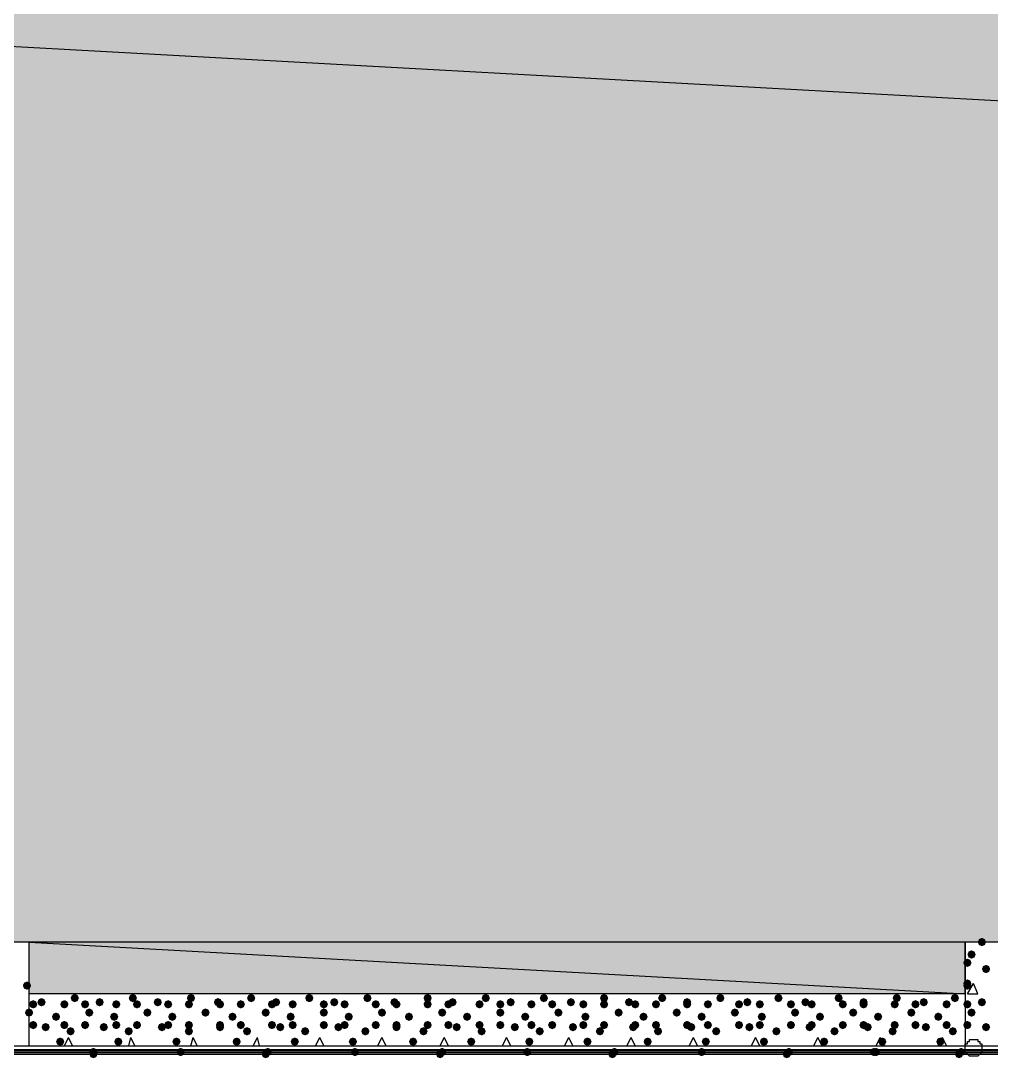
# Model space of a CAD drawing. Header units: millimetres. Extents: x 0 to 420, y 0 to 297.
# Drawn here: x 47.46 to 67.25, y 99.99 to 121.16 of the extents above; entities that cross this region are included whole.
import ezdxf

# ---------------------------------------------------------------- set-up
doc = ezdxf.new("R2010")
doc.units = ezdxf.units.MM
doc.layers.get('0').update_dxf_attribs({"linetype": 'CONTINUOUS'})

msp = doc.modelspace()

# ---------------------------------------------------------------- hatches: boundary and pattern name
at = {"true_color": 0x000008}
h = msp.add_hatch(color=0, dxfattribs=at)
h.paths.add_polyline_path([(378.544667, 121.454333), (32.469667, 121.454333), (378.544667, 102.362)], flags=0)
h.paths.add_polyline_path([(32.469667, 121.454333), (378.544667, 102.362), (32.469667, 102.362)], flags=0)
h = msp.add_hatch(color=0, dxfattribs=at)
h.paths.add_polyline_path([(66.717333, 102.362), (47.625, 102.362), (66.717333, 101.303667)], flags=0)
h.paths.add_polyline_path([(47.625, 102.362), (66.717333, 101.303667), (47.625, 101.303667)], flags=0)
at = {"true_color": 0x000007}
for points in [[(67.140667, 102.362), (67.115796, 102.302204), (67.056, 102.277333), (66.996204, 102.302204), (66.971333, 102.362), (66.996204, 102.421796), (67.056, 102.446667), (67.115796, 102.421796)], [(66.929, 102.108), (66.904129, 102.048204), (66.844333, 102.023333), (66.784538, 102.048204), (66.759667, 102.108), (66.784537, 102.167796), (66.844333, 102.192667), (66.904129, 102.167796)], [(66.844333, 101.938667), (66.819462, 101.878871), (66.759667, 101.854), (66.699871, 101.878871), (66.675, 101.938667), (66.699871, 101.998462), (66.759667, 102.023333), (66.819462, 101.998463)], [(67.225333, 101.811667), (67.200463, 101.751871), (67.140667, 101.727), (67.080871, 101.751871), (67.056, 101.811667), (67.080871, 101.871462), (67.140667, 101.896333), (67.200462, 101.871463)], [(47.667333, 101.473), (47.642463, 101.413204), (47.582667, 101.388333), (47.522871, 101.413204), (47.498, 101.473), (47.522871, 101.532796), (47.582667, 101.557667), (47.642462, 101.532796)], [(66.844333, 101.515333), (66.819462, 101.455537), (66.759667, 101.430667), (66.699871, 101.455537), (66.675, 101.515333), (66.699871, 101.575129), (66.759667, 101.6), (66.819462, 101.575129)], [(66.844333, 101.473), (66.819462, 101.413204), (66.759667, 101.388333), (66.699871, 101.413204), (66.675, 101.473), (66.699871, 101.532796), (66.759667, 101.557667), (66.819462, 101.532796)], [(67.140667, 101.134333), (67.115796, 101.074537), (67.056, 101.049667), (66.996204, 101.074537), (66.971333, 101.134333), (66.996204, 101.194129), (67.056, 101.219), (67.115796, 101.194129)], [(66.844333, 101.092), (66.819462, 101.032204), (66.759667, 101.007333), (66.699871, 101.032204), (66.675, 101.092), (66.699871, 101.151796), (66.759667, 101.176667), (66.819462, 101.151796)], [(66.929, 100.922667), (66.904129, 100.862871), (66.844333, 100.838), (66.784538, 100.862871), (66.759667, 100.922667), (66.784537, 100.982462), (66.844333, 101.007333), (66.904129, 100.982463)], [(66.844333, 100.668667), (66.819462, 100.608871), (66.759667, 100.584), (66.699871, 100.608871), (66.675, 100.668667), (66.699871, 100.728462), (66.759667, 100.753333), (66.819462, 100.728463)], [(67.225333, 100.626333), (67.200463, 100.566537), (67.140667, 100.541667), (67.080871, 100.566537), (67.056, 100.626333), (67.080871, 100.686129), (67.140667, 100.711), (67.200462, 100.686129)]]:
    msp.add_hatch(color=0, dxfattribs=at).paths.add_polyline_path(points, flags=0)
at = {"true_color": 0x000008}
for points in [[(47.963667, 101.134333), (47.938796, 101.074537), (47.879, 101.049667), (47.819204, 101.074537), (47.794333, 101.134333), (47.819204, 101.194129), (47.879, 101.219), (47.938796, 101.194129)], [(48.641, 101.219), (48.616129, 101.159204), (48.556333, 101.134333), (48.496537, 101.159204), (48.471667, 101.219), (48.496537, 101.278796), (48.556333, 101.303667), (48.616129, 101.278796)], [(49.149, 101.134333), (49.124129, 101.074537), (49.064333, 101.049667), (49.004538, 101.074537), (48.979667, 101.134333), (49.004537, 101.194129), (49.064333, 101.219), (49.124129, 101.194129)], [(49.826333, 101.219), (49.801463, 101.159204), (49.741667, 101.134333), (49.681871, 101.159204), (49.657, 101.219), (49.681871, 101.278796), (49.741667, 101.303667), (49.801462, 101.278796)], [(50.334333, 101.134333), (50.309462, 101.074537), (50.249667, 101.049667), (50.189871, 101.074537), (50.165, 101.134333), (50.189871, 101.194129), (50.249667, 101.219), (50.309462, 101.194129)], [(51.011667, 101.219), (50.986796, 101.159204), (50.927, 101.134333), (50.867204, 101.159204), (50.842333, 101.219), (50.867204, 101.278796), (50.927, 101.303667), (50.986796, 101.278796)], [(51.562, 101.134333), (51.537129, 101.074537), (51.477333, 101.049667), (51.417538, 101.074537), (51.392667, 101.134333), (51.417537, 101.194129), (51.477333, 101.219), (51.537129, 101.194129)], [(52.239333, 101.219), (52.214462, 101.159204), (52.154667, 101.134333), (52.094871, 101.159204), (52.07, 101.219), (52.094871, 101.278796), (52.154667, 101.303667), (52.214462, 101.278796)], [(52.747333, 101.134333), (52.722463, 101.074537), (52.662667, 101.049667), (52.602871, 101.074537), (52.578, 101.134333), (52.602871, 101.194129), (52.662667, 101.219), (52.722462, 101.194129)], [(53.424667, 101.219), (53.399796, 101.159204), (53.34, 101.134333), (53.280204, 101.159204), (53.255333, 101.219), (53.280204, 101.278796), (53.34, 101.303667), (53.399796, 101.278796)], [(53.932667, 101.134333), (53.907796, 101.074537), (53.848, 101.049667), (53.788204, 101.074537), (53.763333, 101.134333), (53.788204, 101.194129), (53.848, 101.219), (53.907796, 101.194129)], [(54.61, 101.219), (54.585129, 101.159204), (54.525333, 101.134333), (54.465538, 101.159204), (54.440667, 101.219), (54.465537, 101.278796), (54.525333, 101.303667), (54.585129, 101.278796)], [(55.160333, 101.134333), (55.135463, 101.074537), (55.075667, 101.049667), (55.015871, 101.074537), (54.991, 101.134333), (55.015871, 101.194129), (55.075667, 101.219), (55.135462, 101.194129)], [(55.837667, 101.219), (55.812796, 101.159204), (55.753, 101.134333), (55.693204, 101.159204), (55.668333, 101.219), (55.693204, 101.278796), (55.753, 101.303667), (55.812796, 101.278796)], [(56.345667, 101.134333), (56.320796, 101.074537), (56.261, 101.049667), (56.201204, 101.074537), (56.176333, 101.134333), (56.201204, 101.194129), (56.261, 101.219), (56.320796, 101.194129)], [(57.023, 101.219), (56.998129, 101.159204), (56.938333, 101.134333), (56.878538, 101.159204), (56.853667, 101.219), (56.878537, 101.278796), (56.938333, 101.303667), (56.998129, 101.278796)], [(57.531, 101.134333), (57.506129, 101.074537), (57.446333, 101.049667), (57.386537, 101.074537), (57.361667, 101.134333), (57.386537, 101.194129), (57.446333, 101.219), (57.506129, 101.194129)], [(58.208333, 101.219), (58.183463, 101.159204), (58.123667, 101.134333), (58.063871, 101.159204), (58.039, 101.219), (58.063871, 101.278796), (58.123667, 101.303667), (58.183462, 101.278796)], [(58.758667, 101.134333), (58.733796, 101.074537), (58.674, 101.049667), (58.614204, 101.074537), (58.589333, 101.134333), (58.614204, 101.194129), (58.674, 101.219), (58.733796, 101.194129)], [(59.436, 101.219), (59.411129, 101.159204), (59.351333, 101.134333), (59.291537, 101.159204), (59.266667, 101.219), (59.291537, 101.278796), (59.351333, 101.303667), (59.411129, 101.278796)], [(59.944, 101.134333), (59.919129, 101.074537), (59.859333, 101.049667), (59.799538, 101.074537), (59.774667, 101.134333), (59.799537, 101.194129), (59.859333, 101.219), (59.919129, 101.194129)], [(60.621333, 101.219), (60.596462, 101.159204), (60.536667, 101.134333), (60.476871, 101.159204), (60.452, 101.219), (60.476871, 101.278796), (60.536667, 101.303667), (60.596462, 101.278796)], [(61.129333, 101.134333), (61.104462, 101.074537), (61.044667, 101.049667), (60.984871, 101.074537), (60.96, 101.134333), (60.984871, 101.194129), (61.044667, 101.219), (61.104462, 101.194129)], [(61.806667, 101.219), (61.781796, 101.159204), (61.722, 101.134333), (61.662204, 101.159204), (61.637333, 101.219), (61.662204, 101.278796), (61.722, 101.303667), (61.781796, 101.278796)], [(62.357, 101.134333), (62.332129, 101.074537), (62.272333, 101.049667), (62.212538, 101.074537), (62.187667, 101.134333), (62.212537, 101.194129), (62.272333, 101.219), (62.332129, 101.194129)], [(62.992, 101.219), (62.967129, 101.159204), (62.907333, 101.134333), (62.847538, 101.159204), (62.822667, 101.219), (62.847537, 101.278796), (62.907333, 101.303667), (62.967129, 101.278796)], [(63.542333, 101.134333), (63.517463, 101.074537), (63.457667, 101.049667), (63.397871, 101.074537), (63.373, 101.134333), (63.397871, 101.194129), (63.457667, 101.219), (63.517462, 101.194129)], [(64.219667, 101.219), (64.194796, 101.159204), (64.135, 101.134333), (64.075204, 101.159204), (64.050333, 101.219), (64.075204, 101.278796), (64.135, 101.303667), (64.194796, 101.278796)], [(64.727667, 101.134333), (64.702796, 101.074537), (64.643, 101.049667), (64.583204, 101.074537), (64.558333, 101.134333), (64.583204, 101.194129), (64.643, 101.219), (64.702796, 101.194129)], [(65.405, 101.219), (65.380129, 101.159204), (65.320333, 101.134333), (65.260538, 101.159204), (65.235667, 101.219), (65.260537, 101.278796), (65.320333, 101.303667), (65.380129, 101.278796)], [(65.955333, 101.134333), (65.930463, 101.074537), (65.870667, 101.049667), (65.810871, 101.074537), (65.786, 101.134333), (65.810871, 101.194129), (65.870667, 101.219), (65.930462, 101.194129)], [(66.590333, 101.219), (66.565463, 101.159204), (66.505667, 101.134333), (66.445871, 101.159204), (66.421, 101.219), (66.445871, 101.278796), (66.505667, 101.303667), (66.565462, 101.278796)], [(47.709667, 100.922667), (47.684796, 100.862871), (47.625, 100.838), (47.565204, 100.862871), (47.540333, 100.922667), (47.565204, 100.982462), (47.625, 101.007333), (47.684796, 100.982463)], [(47.794333, 101.092), (47.769462, 101.032204), (47.709667, 101.007333), (47.649871, 101.032204), (47.625, 101.092), (47.649871, 101.151796), (47.709667, 101.176667), (47.769462, 101.151796)], [(48.429333, 101.092), (48.404462, 101.032204), (48.344667, 101.007333), (48.284871, 101.032204), (48.26, 101.092), (48.284871, 101.151796), (48.344667, 101.176667), (48.404462, 101.151796)], [(48.852667, 101.092), (48.827796, 101.032204), (48.768, 101.007333), (48.708204, 101.032204), (48.683333, 101.092), (48.708204, 101.151796), (48.768, 101.176667), (48.827796, 101.151796)], [(48.937333, 100.922667), (48.912463, 100.862871), (48.852667, 100.838), (48.792871, 100.862871), (48.768, 100.922667), (48.792871, 100.982462), (48.852667, 101.007333), (48.912462, 100.982463)], [(49.487667, 101.092), (49.462796, 101.032204), (49.403, 101.007333), (49.343204, 101.032204), (49.318333, 101.092), (49.343204, 101.151796), (49.403, 101.176667), (49.462796, 101.151796)], [(49.911, 101.092), (49.886129, 101.032204), (49.826333, 101.007333), (49.766537, 101.032204), (49.741667, 101.092), (49.766537, 101.151796), (49.826333, 101.176667), (49.886129, 101.151796)], [(50.122667, 100.922667), (50.097796, 100.862871), (50.038, 100.838), (49.978204, 100.862871), (49.953333, 100.922667), (49.978204, 100.982462), (50.038, 101.007333), (50.097796, 100.982463)], [(50.546, 101.092), (50.521129, 101.032204), (50.461333, 101.007333), (50.401537, 101.032204), (50.376667, 101.092), (50.401537, 101.151796), (50.461333, 101.176667), (50.521129, 101.151796)], [(50.969333, 101.092), (50.944462, 101.032204), (50.884667, 101.007333), (50.824871, 101.032204), (50.8, 101.092), (50.824871, 101.151796), (50.884667, 101.176667), (50.944462, 101.151796)], [(51.308, 100.922667), (51.283129, 100.862871), (51.223333, 100.838), (51.163537, 100.862871), (51.138667, 100.922667), (51.163537, 100.982462), (51.223333, 101.007333), (51.283129, 100.982463)], [(51.604333, 101.092), (51.579462, 101.032204), (51.519667, 101.007333), (51.459871, 101.032204), (51.435, 101.092), (51.459871, 101.151796), (51.519667, 101.176667), (51.579462, 101.151796)], [(52.027667, 101.092), (52.002796, 101.032204), (51.943, 101.007333), (51.883204, 101.032204), (51.858333, 101.092), (51.883204, 101.151796), (51.943, 101.176667), (52.002796, 101.151796)], [(52.535667, 100.922667), (52.510796, 100.862871), (52.451, 100.838), (52.391204, 100.862871), (52.366333, 100.922667), (52.391204, 100.982462), (52.451, 101.007333), (52.510796, 100.982463)], [(52.662667, 101.092), (52.637796, 101.032204), (52.578, 101.007333), (52.518204, 101.032204), (52.493333, 101.092), (52.518204, 101.151796), (52.578, 101.176667), (52.637796, 101.151796)], [(53.086, 101.092), (53.061129, 101.032204), (53.001333, 101.007333), (52.941537, 101.032204), (52.916667, 101.092), (52.941537, 101.151796), (53.001333, 101.176667), (53.061129, 101.151796)], [(53.721, 101.092), (53.696129, 101.032204), (53.636333, 101.007333), (53.576537, 101.032204), (53.551667, 101.092), (53.576537, 101.151796), (53.636333, 101.176667), (53.696129, 101.151796)], [(53.721, 100.922667), (53.696129, 100.862871), (53.636333, 100.838), (53.576537, 100.862871), (53.551667, 100.922667), (53.576537, 100.982462), (53.636333, 101.007333), (53.696129, 100.982463)], [(54.144333, 101.092), (54.119462, 101.032204), (54.059667, 101.007333), (53.999871, 101.032204), (53.975, 101.092), (53.999871, 101.151796), (54.059667, 101.176667), (54.119462, 101.151796)], [(54.779333, 101.092), (54.754462, 101.032204), (54.694667, 101.007333), (54.634871, 101.032204), (54.61, 101.092), (54.634871, 101.151796), (54.694667, 101.176667), (54.754462, 101.151796)], [(54.906333, 100.922667), (54.881462, 100.862871), (54.821667, 100.838), (54.761871, 100.862871), (54.737, 100.922667), (54.761871, 100.982462), (54.821667, 101.007333), (54.881462, 100.982463)], [(55.202667, 101.092), (55.177796, 101.032204), (55.118, 101.007333), (55.058204, 101.032204), (55.033333, 101.092), (55.058204, 101.151796), (55.118, 101.176667), (55.177796, 101.151796)], [(55.837667, 101.092), (55.812796, 101.032204), (55.753, 101.007333), (55.693204, 101.032204), (55.668333, 101.092), (55.693204, 101.151796), (55.753, 101.176667), (55.812796, 101.151796)], [(56.134, 100.922667), (56.109129, 100.862871), (56.049333, 100.838), (55.989538, 100.862871), (55.964667, 100.922667), (55.989537, 100.982462), (56.049333, 101.007333), (56.109129, 100.982463)], [(56.261, 101.092), (56.236129, 101.032204), (56.176333, 101.007333), (56.116537, 101.032204), (56.091667, 101.092), (56.116537, 101.151796), (56.176333, 101.176667), (56.236129, 101.151796)], [(56.896, 101.092), (56.871129, 101.032204), (56.811333, 101.007333), (56.751537, 101.032204), (56.726667, 101.092), (56.751537, 101.151796), (56.811333, 101.176667), (56.871129, 101.151796)], [(57.319333, 101.092), (57.294462, 101.032204), (57.234667, 101.007333), (57.174871, 101.032204), (57.15, 101.092), (57.174871, 101.151796), (57.234667, 101.176667), (57.294462, 101.151796)], [(57.319333, 100.922667), (57.294462, 100.862871), (57.234667, 100.838), (57.174871, 100.862871), (57.15, 100.922667), (57.174871, 100.982462), (57.234667, 101.007333), (57.294462, 100.982463)], [(57.954333, 101.092), (57.929462, 101.032204), (57.869667, 101.007333), (57.809871, 101.032204), (57.785, 101.092), (57.809871, 101.151796), (57.869667, 101.176667), (57.929462, 101.151796)], [(58.377667, 101.092), (58.352796, 101.032204), (58.293, 101.007333), (58.233204, 101.032204), (58.208333, 101.092), (58.233204, 101.151796), (58.293, 101.176667), (58.352796, 101.151796)], [(58.504667, 100.922667), (58.479796, 100.862871), (58.42, 100.838), (58.360204, 100.862871), (58.335333, 100.922667), (58.360204, 100.982462), (58.42, 101.007333), (58.479796, 100.982463)], [(59.012667, 101.092), (58.987796, 101.032204), (58.928, 101.007333), (58.868204, 101.032204), (58.843333, 101.092), (58.868204, 101.151796), (58.928, 101.176667), (58.987796, 101.151796)], [(59.436, 101.092), (59.411129, 101.032204), (59.351333, 101.007333), (59.291537, 101.032204), (59.266667, 101.092), (59.291537, 101.151796), (59.351333, 101.176667), (59.411129, 101.151796)], [(59.732333, 100.922667), (59.707463, 100.862871), (59.647667, 100.838), (59.587871, 100.862871), (59.563, 100.922667), (59.587871, 100.982462), (59.647667, 101.007333), (59.707462, 100.982463)], [(60.071, 101.092), (60.046129, 101.032204), (59.986333, 101.007333), (59.926537, 101.032204), (59.901667, 101.092), (59.926537, 101.151796), (59.986333, 101.176667), (60.046129, 101.151796)], [(60.494333, 101.092), (60.469462, 101.032204), (60.409667, 101.007333), (60.349871, 101.032204), (60.325, 101.092), (60.349871, 101.151796), (60.409667, 101.176667), (60.469462, 101.151796)], [(60.917667, 100.922667), (60.892796, 100.862871), (60.833, 100.838), (60.773204, 100.862871), (60.748333, 100.922667), (60.773204, 100.982462), (60.833, 101.007333), (60.892796, 100.982463)], [(61.129333, 101.092), (61.104462, 101.032204), (61.044667, 101.007333), (60.984871, 101.032204), (60.96, 101.092), (60.984871, 101.151796), (61.044667, 101.176667), (61.104462, 101.151796)], [(61.552667, 101.092), (61.527796, 101.032204), (61.468, 101.007333), (61.408204, 101.032204), (61.383333, 101.092), (61.408204, 101.151796), (61.468, 101.176667), (61.527796, 101.151796)], [(62.103, 100.922667), (62.078129, 100.862871), (62.018333, 100.838), (61.958537, 100.862871), (61.933667, 100.922667), (61.958537, 100.982462), (62.018333, 101.007333), (62.078129, 100.982463)], [(62.187667, 101.092), (62.162796, 101.032204), (62.103, 101.007333), (62.043204, 101.032204), (62.018333, 101.092), (62.043204, 101.151796), (62.103, 101.176667), (62.162796, 101.151796)], [(62.611, 101.092), (62.586129, 101.032204), (62.526333, 101.007333), (62.466537, 101.032204), (62.441667, 101.092), (62.466537, 101.151796), (62.526333, 101.176667), (62.586129, 101.151796)], [(63.246, 101.092), (63.221129, 101.032204), (63.161333, 101.007333), (63.101537, 101.032204), (63.076667, 101.092), (63.101537, 101.151796), (63.161333, 101.176667), (63.221129, 101.151796)], [(63.330667, 100.922667), (63.305796, 100.862871), (63.246, 100.838), (63.186204, 100.862871), (63.161333, 100.922667), (63.186204, 100.982462), (63.246, 101.007333), (63.305796, 100.982463)], [(63.669333, 101.092), (63.644462, 101.032204), (63.584667, 101.007333), (63.524871, 101.032204), (63.5, 101.092), (63.524871, 101.151796), (63.584667, 101.176667), (63.644462, 101.151796)], [(64.304333, 101.092), (64.279462, 101.032204), (64.219667, 101.007333), (64.159871, 101.032204), (64.135, 101.092), (64.159871, 101.151796), (64.219667, 101.176667), (64.279462, 101.151796)], [(64.516, 100.922667), (64.491129, 100.862871), (64.431333, 100.838), (64.371537, 100.862871), (64.346667, 100.922667), (64.371537, 100.982462), (64.431333, 101.007333), (64.491129, 100.982463)], [(64.727667, 101.092), (64.702796, 101.032204), (64.643, 101.007333), (64.583204, 101.032204), (64.558333, 101.092), (64.583204, 101.151796), (64.643, 101.176667), (64.702796, 101.151796)], [(65.362667, 101.092), (65.337796, 101.032204), (65.278, 101.007333), (65.218204, 101.032204), (65.193333, 101.092), (65.218204, 101.151796), (65.278, 101.176667), (65.337796, 101.151796)], [(65.701333, 100.922667), (65.676463, 100.862871), (65.616667, 100.838), (65.556871, 100.862871), (65.532, 100.922667), (65.556871, 100.982462), (65.616667, 101.007333), (65.676462, 100.982463)], [(65.786, 101.092), (65.761129, 101.032204), (65.701333, 101.007333), (65.641537, 101.032204), (65.616667, 101.092), (65.641537, 101.151796), (65.701333, 101.176667), (65.761129, 101.151796)], [(66.421, 101.092), (66.396129, 101.032204), (66.336333, 101.007333), (66.276537, 101.032204), (66.251667, 101.092), (66.276537, 101.151796), (66.336333, 101.176667), (66.396129, 101.151796)], [(48.26, 100.838), (48.235129, 100.778204), (48.175333, 100.753333), (48.115538, 100.778204), (48.090667, 100.838), (48.115537, 100.897796), (48.175333, 100.922667), (48.235129, 100.897796)], [(49.445333, 100.838), (49.420463, 100.778204), (49.360667, 100.753333), (49.300871, 100.778204), (49.276, 100.838), (49.300871, 100.897796), (49.360667, 100.922667), (49.420462, 100.897796)], [(50.630667, 100.838), (50.605796, 100.778204), (50.546, 100.753333), (50.486204, 100.778204), (50.461333, 100.838), (50.486204, 100.897796), (50.546, 100.922667), (50.605796, 100.897796)], [(51.858333, 100.838), (51.833463, 100.778204), (51.773667, 100.753333), (51.713871, 100.778204), (51.689, 100.838), (51.713871, 100.897796), (51.773667, 100.922667), (51.833462, 100.897796)], [(53.043667, 100.838), (53.018796, 100.778204), (52.959, 100.753333), (52.899204, 100.778204), (52.874333, 100.838), (52.899204, 100.897796), (52.959, 100.922667), (53.018796, 100.897796)], [(54.229, 100.838), (54.204129, 100.778204), (54.144333, 100.753333), (54.084538, 100.778204), (54.059667, 100.838), (54.084537, 100.897796), (54.144333, 100.922667), (54.204129, 100.897796)], [(55.456667, 100.838), (55.431796, 100.778204), (55.372, 100.753333), (55.312204, 100.778204), (55.287333, 100.838), (55.312204, 100.897796), (55.372, 100.922667), (55.431796, 100.897796)], [(56.642, 100.838), (56.617129, 100.778204), (56.557333, 100.753333), (56.497538, 100.778204), (56.472667, 100.838), (56.497537, 100.897796), (56.557333, 100.922667), (56.617129, 100.897796)], [(57.827333, 100.838), (57.802463, 100.778204), (57.742667, 100.753333), (57.682871, 100.778204), (57.658, 100.838), (57.682871, 100.897796), (57.742667, 100.922667), (57.802462, 100.897796)], [(59.055, 100.838), (59.030129, 100.778204), (58.970333, 100.753333), (58.910538, 100.778204), (58.885667, 100.838), (58.910537, 100.897796), (58.970333, 100.922667), (59.030129, 100.897796)], [(60.240333, 100.838), (60.215463, 100.778204), (60.155667, 100.753333), (60.095871, 100.778204), (60.071, 100.838), (60.095871, 100.897796), (60.155667, 100.922667), (60.215462, 100.897796)], [(61.425667, 100.838), (61.400796, 100.778204), (61.341, 100.753333), (61.281204, 100.778204), (61.256333, 100.838), (61.281204, 100.897796), (61.341, 100.922667), (61.400796, 100.897796)], [(62.653333, 100.838), (62.628463, 100.778204), (62.568667, 100.753333), (62.508871, 100.778204), (62.484, 100.838), (62.508871, 100.897796), (62.568667, 100.922667), (62.628462, 100.897796)], [(63.838667, 100.838), (63.813796, 100.778204), (63.754, 100.753333), (63.694204, 100.778204), (63.669333, 100.838), (63.694204, 100.897796), (63.754, 100.922667), (63.813796, 100.897796)], [(65.024, 100.838), (64.999129, 100.778204), (64.939333, 100.753333), (64.879538, 100.778204), (64.854667, 100.838), (64.879537, 100.897796), (64.939333, 100.922667), (64.999129, 100.897796)], [(66.251667, 100.838), (66.226796, 100.778204), (66.167, 100.753333), (66.107204, 100.778204), (66.082333, 100.838), (66.107204, 100.897796), (66.167, 100.922667), (66.226796, 100.897796)], [(47.794333, 100.668667), (47.769462, 100.608871), (47.709667, 100.584), (47.649871, 100.608871), (47.625, 100.668667), (47.649871, 100.728462), (47.709667, 100.753333), (47.769462, 100.728463)], [(48.048333, 100.626333), (48.023463, 100.566537), (47.963667, 100.541667), (47.903871, 100.566537), (47.879, 100.626333), (47.903871, 100.686129), (47.963667, 100.711), (48.023462, 100.686129)], [(48.429333, 100.668667), (48.404462, 100.608871), (48.344667, 100.584), (48.284871, 100.608871), (48.26, 100.668667), (48.284871, 100.728462), (48.344667, 100.753333), (48.404462, 100.728463)], [(48.556333, 100.541667), (48.531462, 100.481871), (48.471667, 100.457), (48.411871, 100.481871), (48.387, 100.541667), (48.411871, 100.601462), (48.471667, 100.626333), (48.531462, 100.601463)], [(48.852667, 100.668667), (48.827796, 100.608871), (48.768, 100.584), (48.708204, 100.608871), (48.683333, 100.668667), (48.708204, 100.728462), (48.768, 100.753333), (48.827796, 100.728463)], [(49.233667, 100.626333), (49.208796, 100.566537), (49.149, 100.541667), (49.089204, 100.566537), (49.064333, 100.626333), (49.089204, 100.686129), (49.149, 100.711), (49.208796, 100.686129)], [(49.487667, 100.668667), (49.462796, 100.608871), (49.403, 100.584), (49.343204, 100.608871), (49.318333, 100.668667), (49.343204, 100.728462), (49.403, 100.753333), (49.462796, 100.728463)], [(49.741667, 100.541667), (49.716796, 100.481871), (49.657, 100.457), (49.597204, 100.481871), (49.572333, 100.541667), (49.597204, 100.601462), (49.657, 100.626333), (49.716796, 100.601463)], [(49.911, 100.668667), (49.886129, 100.608871), (49.826333, 100.584), (49.766537, 100.608871), (49.741667, 100.668667), (49.766537, 100.728462), (49.826333, 100.753333), (49.886129, 100.728463)], [(50.419, 100.626333), (50.394129, 100.566537), (50.334333, 100.541667), (50.274538, 100.566537), (50.249667, 100.626333), (50.274537, 100.686129), (50.334333, 100.711), (50.394129, 100.686129)], [(50.546, 100.668667), (50.521129, 100.608871), (50.461333, 100.584), (50.401537, 100.608871), (50.376667, 100.668667), (50.401537, 100.728462), (50.461333, 100.753333), (50.521129, 100.728463)], [(50.969333, 100.668667), (50.944462, 100.608871), (50.884667, 100.584), (50.824871, 100.608871), (50.8, 100.668667), (50.824871, 100.728462), (50.884667, 100.753333), (50.944462, 100.728463)], [(50.969333, 100.541667), (50.944462, 100.481871), (50.884667, 100.457), (50.824871, 100.481871), (50.8, 100.541667), (50.824871, 100.601462), (50.884667, 100.626333), (50.944462, 100.601463)], [(51.604333, 100.668667), (51.579462, 100.608871), (51.519667, 100.584), (51.459871, 100.608871), (51.435, 100.668667), (51.459871, 100.728462), (51.519667, 100.753333), (51.579462, 100.728463)], [(51.604333, 100.626333), (51.579462, 100.566537), (51.519667, 100.541667), (51.459871, 100.566537), (51.435, 100.626333), (51.459871, 100.686129), (51.519667, 100.711), (51.579462, 100.686129)], [(52.027667, 100.668667), (52.002796, 100.608871), (51.943, 100.584), (51.883204, 100.608871), (51.858333, 100.668667), (51.883204, 100.728462), (51.943, 100.753333), (52.002796, 100.728463)], [(52.154667, 100.541667), (52.129796, 100.481871), (52.07, 100.457), (52.010204, 100.481871), (51.985333, 100.541667), (52.010204, 100.601462), (52.07, 100.626333), (52.129796, 100.601463)], [(52.662667, 100.668667), (52.637796, 100.608871), (52.578, 100.584), (52.518204, 100.608871), (52.493333, 100.668667), (52.518204, 100.728462), (52.578, 100.753333), (52.637796, 100.728463)], [(52.832, 100.626333), (52.807129, 100.566537), (52.747333, 100.541667), (52.687538, 100.566537), (52.662667, 100.626333), (52.687537, 100.686129), (52.747333, 100.711), (52.807129, 100.686129)], [(53.086, 100.668667), (53.061129, 100.608871), (53.001333, 100.584), (52.941537, 100.608871), (52.916667, 100.668667), (52.941537, 100.728462), (53.001333, 100.753333), (53.061129, 100.728463)], [(53.34, 100.541667), (53.315129, 100.481871), (53.255333, 100.457), (53.195538, 100.481871), (53.170667, 100.541667), (53.195537, 100.601462), (53.255333, 100.626333), (53.315129, 100.601463)], [(53.721, 100.668667), (53.696129, 100.608871), (53.636333, 100.584), (53.576537, 100.608871), (53.551667, 100.668667), (53.576537, 100.728462), (53.636333, 100.753333), (53.696129, 100.728463)], [(54.017333, 100.626333), (53.992463, 100.566537), (53.932667, 100.541667), (53.872871, 100.566537), (53.848, 100.626333), (53.872871, 100.686129), (53.932667, 100.711), (53.992462, 100.686129)], [(54.144333, 100.668667), (54.119462, 100.608871), (54.059667, 100.584), (53.999871, 100.608871), (53.975, 100.668667), (53.999871, 100.728462), (54.059667, 100.753333), (54.119462, 100.728463)], [(54.567667, 100.541667), (54.542796, 100.481871), (54.483, 100.457), (54.423204, 100.481871), (54.398333, 100.541667), (54.423204, 100.601462), (54.483, 100.626333), (54.542796, 100.601463)], [(54.779333, 100.668667), (54.754462, 100.608871), (54.694667, 100.584), (54.634871, 100.608871), (54.61, 100.668667), (54.634871, 100.728462), (54.694667, 100.753333), (54.754462, 100.728463)], [(55.202667, 100.668667), (55.177796, 100.608871), (55.118, 100.584), (55.058204, 100.608871), (55.033333, 100.668667), (55.058204, 100.728462), (55.118, 100.753333), (55.177796, 100.728463)], [(55.202667, 100.626333), (55.177796, 100.566537), (55.118, 100.541667), (55.058204, 100.566537), (55.033333, 100.626333), (55.058204, 100.686129), (55.118, 100.711), (55.177796, 100.686129)], [(55.753, 100.541667), (55.728129, 100.481871), (55.668333, 100.457), (55.608537, 100.481871), (55.583667, 100.541667), (55.608537, 100.601462), (55.668333, 100.626333), (55.728129, 100.601463)], [(55.837667, 100.668667), (55.812796, 100.608871), (55.753, 100.584), (55.693204, 100.608871), (55.668333, 100.668667), (55.693204, 100.728462), (55.753, 100.753333), (55.812796, 100.728463)], [(56.261, 100.668667), (56.236129, 100.608871), (56.176333, 100.584), (56.116537, 100.608871), (56.091667, 100.668667), (56.116537, 100.728462), (56.176333, 100.753333), (56.236129, 100.728463)], [(56.430333, 100.626333), (56.405463, 100.566537), (56.345667, 100.541667), (56.285871, 100.566537), (56.261, 100.626333), (56.285871, 100.686129), (56.345667, 100.711), (56.405462, 100.686129)], [(56.896, 100.668667), (56.871129, 100.608871), (56.811333, 100.584), (56.751537, 100.608871), (56.726667, 100.668667), (56.751537, 100.728462), (56.811333, 100.753333), (56.871129, 100.728463)], [(56.938333, 100.541667), (56.913463, 100.481871), (56.853667, 100.457), (56.793871, 100.481871), (56.769, 100.541667), (56.793871, 100.601462), (56.853667, 100.626333), (56.913462, 100.601463)], [(57.319333, 100.668667), (57.294462, 100.608871), (57.234667, 100.584), (57.174871, 100.608871), (57.15, 100.668667), (57.174871, 100.728462), (57.234667, 100.753333), (57.294462, 100.728463)], [(57.615667, 100.626333), (57.590796, 100.566537), (57.531, 100.541667), (57.471204, 100.566537), (57.446333, 100.626333), (57.471204, 100.686129), (57.531, 100.711), (57.590796, 100.686129)], [(57.954333, 100.668667), (57.929462, 100.608871), (57.869667, 100.584), (57.809871, 100.608871), (57.785, 100.668667), (57.809871, 100.728462), (57.869667, 100.753333), (57.929462, 100.728463)], [(58.123667, 100.541667), (58.098796, 100.481871), (58.039, 100.457), (57.979204, 100.481871), (57.954333, 100.541667), (57.979204, 100.601462), (58.039, 100.626333), (58.098796, 100.601463)], [(58.377667, 100.668667), (58.352796, 100.608871), (58.293, 100.584), (58.233204, 100.608871), (58.208333, 100.668667), (58.233204, 100.728462), (58.293, 100.753333), (58.352796, 100.728463)], [(58.801, 100.626333), (58.776129, 100.566537), (58.716333, 100.541667), (58.656537, 100.566537), (58.631667, 100.626333), (58.656537, 100.686129), (58.716333, 100.711), (58.776129, 100.686129)], [(59.012667, 100.668667), (58.987796, 100.608871), (58.928, 100.584), (58.868204, 100.608871), (58.843333, 100.668667), (58.868204, 100.728462), (58.928, 100.753333), (58.987796, 100.728463)], [(59.351333, 100.541667), (59.326462, 100.481871), (59.266667, 100.457), (59.206871, 100.481871), (59.182, 100.541667), (59.206871, 100.601462), (59.266667, 100.626333), (59.326462, 100.601463)], [(59.436, 100.668667), (59.411129, 100.608871), (59.351333, 100.584), (59.291537, 100.608871), (59.266667, 100.668667), (59.291537, 100.728462), (59.351333, 100.753333), (59.411129, 100.728463)], [(60.028667, 100.626333), (60.003796, 100.566537), (59.944, 100.541667), (59.884204, 100.566537), (59.859333, 100.626333), (59.884204, 100.686129), (59.944, 100.711), (60.003796, 100.686129)], [(60.071, 100.668667), (60.046129, 100.608871), (59.986333, 100.584), (59.926537, 100.608871), (59.901667, 100.668667), (59.926537, 100.728462), (59.986333, 100.753333), (60.046129, 100.728463)], [(60.494333, 100.668667), (60.469462, 100.608871), (60.409667, 100.584), (60.349871, 100.608871), (60.325, 100.668667), (60.349871, 100.728462), (60.409667, 100.753333), (60.469462, 100.728463)], [(60.536667, 100.541667), (60.511796, 100.481871), (60.452, 100.457), (60.392204, 100.481871), (60.367333, 100.541667), (60.392204, 100.601462), (60.452, 100.626333), (60.511796, 100.601463)], [(61.129333, 100.668667), (61.104462, 100.608871), (61.044667, 100.584), (60.984871, 100.608871), (60.96, 100.668667), (60.984871, 100.728462), (61.044667, 100.753333), (61.104462, 100.728463)], [(61.214, 100.626333), (61.189129, 100.566537), (61.129333, 100.541667), (61.069538, 100.566537), (61.044667, 100.626333), (61.069537, 100.686129), (61.129333, 100.711), (61.189129, 100.686129)], [(61.552667, 100.668667), (61.527796, 100.608871), (61.468, 100.584), (61.408204, 100.608871), (61.383333, 100.668667), (61.408204, 100.728462), (61.468, 100.753333), (61.527796, 100.728463)], [(61.722, 100.541667), (61.697129, 100.481871), (61.637333, 100.457), (61.577538, 100.481871), (61.552667, 100.541667), (61.577537, 100.601462), (61.637333, 100.626333), (61.697129, 100.601463)], [(62.187667, 100.668667), (62.162796, 100.608871), (62.103, 100.584), (62.043204, 100.608871), (62.018333, 100.668667), (62.043204, 100.728462), (62.103, 100.753333), (62.162796, 100.728463)], [(62.399333, 100.626333), (62.374462, 100.566537), (62.314667, 100.541667), (62.254871, 100.566537), (62.23, 100.626333), (62.254871, 100.686129), (62.314667, 100.711), (62.374462, 100.686129)], [(62.611, 100.668667), (62.586129, 100.608871), (62.526333, 100.584), (62.466537, 100.608871), (62.441667, 100.668667), (62.466537, 100.728462), (62.526333, 100.753333), (62.586129, 100.728463)], [(62.949667, 100.541667), (62.924796, 100.481871), (62.865, 100.457), (62.805204, 100.481871), (62.780333, 100.541667), (62.805204, 100.601462), (62.865, 100.626333), (62.924796, 100.601463)], [(63.246, 100.668667), (63.221129, 100.608871), (63.161333, 100.584), (63.101537, 100.608871), (63.076667, 100.668667), (63.101537, 100.728462), (63.161333, 100.753333), (63.221129, 100.728463)], [(63.627, 100.626333), (63.602129, 100.566537), (63.542333, 100.541667), (63.482538, 100.566537), (63.457667, 100.626333), (63.482537, 100.686129), (63.542333, 100.711), (63.602129, 100.686129)], [(63.669333, 100.668667), (63.644462, 100.608871), (63.584667, 100.584), (63.524871, 100.608871), (63.5, 100.668667), (63.524871, 100.728462), (63.584667, 100.753333), (63.644462, 100.728463)], [(64.135, 100.541667), (64.110129, 100.481871), (64.050333, 100.457), (63.990538, 100.481871), (63.965667, 100.541667), (63.990537, 100.601462), (64.050333, 100.626333), (64.110129, 100.601463)], [(64.304333, 100.668667), (64.279462, 100.608871), (64.219667, 100.584), (64.159871, 100.608871), (64.135, 100.668667), (64.159871, 100.728462), (64.219667, 100.753333), (64.279462, 100.728463)], [(64.727667, 100.668667), (64.702796, 100.608871), (64.643, 100.584), (64.583204, 100.608871), (64.558333, 100.668667), (64.583204, 100.728462), (64.643, 100.753333), (64.702796, 100.728463)], [(64.812333, 100.626333), (64.787463, 100.566537), (64.727667, 100.541667), (64.667871, 100.566537), (64.643, 100.626333), (64.667871, 100.686129), (64.727667, 100.711), (64.787462, 100.686129)], [(65.320333, 100.541667), (65.295463, 100.481871), (65.235667, 100.457), (65.175871, 100.481871), (65.151, 100.541667), (65.175871, 100.601462), (65.235667, 100.626333), (65.295462, 100.601463)], [(65.362667, 100.668667), (65.337796, 100.608871), (65.278, 100.584), (65.218204, 100.608871), (65.193333, 100.668667), (65.218204, 100.728462), (65.278, 100.753333), (65.337796, 100.728463)], [(65.786, 100.668667), (65.761129, 100.608871), (65.701333, 100.584), (65.641537, 100.608871), (65.616667, 100.668667), (65.641537, 100.728462), (65.701333, 100.753333), (65.761129, 100.728463)], [(65.997667, 100.626333), (65.972796, 100.566537), (65.913, 100.541667), (65.853204, 100.566537), (65.828333, 100.626333), (65.853204, 100.686129), (65.913, 100.711), (65.972796, 100.686129)], [(66.421, 100.668667), (66.396129, 100.608871), (66.336333, 100.584), (66.276537, 100.608871), (66.251667, 100.668667), (66.276537, 100.728462), (66.336333, 100.753333), (66.396129, 100.728463)], [(66.548, 100.541667), (66.523129, 100.481871), (66.463333, 100.457), (66.403537, 100.481871), (66.378667, 100.541667), (66.403537, 100.601462), (66.463333, 100.626333), (66.523129, 100.601463)], [(48.344667, 100.33), (48.319796, 100.270204), (48.26, 100.245333), (48.200204, 100.270204), (48.175333, 100.33), (48.200204, 100.389796), (48.26, 100.414667), (48.319796, 100.389796)], [(49.53, 100.33), (49.505129, 100.270204), (49.445333, 100.245333), (49.385538, 100.270204), (49.360667, 100.33), (49.385537, 100.389796), (49.445333, 100.414667), (49.505129, 100.389796)], [(50.715333, 100.33), (50.690463, 100.270204), (50.630667, 100.245333), (50.570871, 100.270204), (50.546, 100.33), (50.570871, 100.389796), (50.630667, 100.414667), (50.690462, 100.389796)], [(51.943, 100.33), (51.918129, 100.270204), (51.858333, 100.245333), (51.798537, 100.270204), (51.773667, 100.33), (51.798537, 100.389796), (51.858333, 100.414667), (51.918129, 100.389796)], [(53.128333, 100.33), (53.103463, 100.270204), (53.043667, 100.245333), (52.983871, 100.270204), (52.959, 100.33), (52.983871, 100.389796), (53.043667, 100.414667), (53.103462, 100.389796)], [(54.313667, 100.33), (54.288796, 100.270204), (54.229, 100.245333), (54.169204, 100.270204), (54.144333, 100.33), (54.169204, 100.389796), (54.229, 100.414667), (54.288796, 100.389796)], [(55.541333, 100.33), (55.516462, 100.270204), (55.456667, 100.245333), (55.396871, 100.270204), (55.372, 100.33), (55.396871, 100.389796), (55.456667, 100.414667), (55.516462, 100.389796)], [(56.726667, 100.33), (56.701796, 100.270204), (56.642, 100.245333), (56.582204, 100.270204), (56.557333, 100.33), (56.582204, 100.389796), (56.642, 100.414667), (56.701796, 100.389796)], [(57.912, 100.33), (57.887129, 100.270204), (57.827333, 100.245333), (57.767538, 100.270204), (57.742667, 100.33), (57.767537, 100.389796), (57.827333, 100.414667), (57.887129, 100.389796)], [(59.097333, 100.33), (59.072463, 100.270204), (59.012667, 100.245333), (58.952871, 100.270204), (58.928, 100.33), (58.952871, 100.389796), (59.012667, 100.414667), (59.072462, 100.389796)], [(60.325, 100.33), (60.300129, 100.270204), (60.240333, 100.245333), (60.180538, 100.270204), (60.155667, 100.33), (60.180537, 100.389796), (60.240333, 100.414667), (60.300129, 100.389796)], [(61.510333, 100.33), (61.485463, 100.270204), (61.425667, 100.245333), (61.365871, 100.270204), (61.341, 100.33), (61.365871, 100.389796), (61.425667, 100.414667), (61.485462, 100.389796)], [(62.695667, 100.33), (62.670796, 100.270204), (62.611, 100.245333), (62.551204, 100.270204), (62.526333, 100.33), (62.551204, 100.389796), (62.611, 100.414667), (62.670796, 100.389796)], [(63.923333, 100.33), (63.898463, 100.270204), (63.838667, 100.245333), (63.778871, 100.270204), (63.754, 100.33), (63.778871, 100.389796), (63.838667, 100.414667), (63.898462, 100.389796)], [(65.108667, 100.33), (65.083796, 100.270204), (65.024, 100.245333), (64.964204, 100.270204), (64.939333, 100.33), (64.964204, 100.389796), (65.024, 100.414667), (65.083796, 100.389796)], [(66.294, 100.33), (66.269129, 100.270204), (66.209333, 100.245333), (66.149538, 100.270204), (66.124667, 100.33), (66.149537, 100.389796), (66.209333, 100.414667), (66.269129, 100.389796)]]:
    msp.add_hatch(color=0, dxfattribs=at).paths.add_polyline_path(points, flags=0)
at = {"true_color": 0x000007}
h = msp.add_hatch(color=0, dxfattribs=at)
h.paths.add_polyline_path([(379.73, 100.160667), (31.284333, 100.160667), (379.73, 100.118333)], flags=0)
h.paths.add_polyline_path([(31.284333, 100.160667), (379.73, 100.118333), (31.284333, 100.118333)], flags=0)
at = {"true_color": 0x0000fe}
for points in [[(49.022, 100.118333), (48.997129, 100.058538), (48.937333, 100.033667), (48.877538, 100.058538), (48.852667, 100.118333), (48.877537, 100.178129), (48.937333, 100.203), (48.997129, 100.178129)], [(49.022, 100.076), (48.997129, 100.016204), (48.937333, 99.991333), (48.877538, 100.016204), (48.852667, 100.076), (48.877537, 100.135796), (48.937333, 100.160667), (48.997129, 100.135796)], [(50.8, 100.118333), (50.775129, 100.058538), (50.715333, 100.033667), (50.655538, 100.058538), (50.630667, 100.118333), (50.655537, 100.178129), (50.715333, 100.203), (50.775129, 100.178129)], [(50.8, 100.118333), (50.775129, 100.058538), (50.715333, 100.033667), (50.655538, 100.058538), (50.630667, 100.118333), (50.655537, 100.178129), (50.715333, 100.203), (50.775129, 100.178129)], [(52.535667, 100.076), (52.510796, 100.016204), (52.451, 99.991333), (52.391204, 100.016204), (52.366333, 100.076), (52.391204, 100.135796), (52.451, 100.160667), (52.510796, 100.135796)], [(52.578, 100.118333), (52.553129, 100.058538), (52.493333, 100.033667), (52.433538, 100.058538), (52.408667, 100.118333), (52.433537, 100.178129), (52.493333, 100.203), (52.553129, 100.178129)], [(54.356, 100.118333), (54.331129, 100.058538), (54.271333, 100.033667), (54.211537, 100.058538), (54.186667, 100.118333), (54.211537, 100.178129), (54.271333, 100.203), (54.331129, 100.178129)], [(54.356, 100.118333), (54.331129, 100.058538), (54.271333, 100.033667), (54.211537, 100.058538), (54.186667, 100.118333), (54.211537, 100.178129), (54.271333, 100.203), (54.331129, 100.178129)], [(56.091667, 100.076), (56.066796, 100.016204), (56.007, 99.991333), (55.947204, 100.016204), (55.922333, 100.076), (55.947204, 100.135796), (56.007, 100.160667), (56.066796, 100.135796)], [(56.134, 100.118333), (56.109129, 100.058538), (56.049333, 100.033667), (55.989538, 100.058538), (55.964667, 100.118333), (55.989537, 100.178129), (56.049333, 100.203), (56.109129, 100.178129)], [(57.869667, 100.118333), (57.844796, 100.058538), (57.785, 100.033667), (57.725204, 100.058538), (57.700333, 100.118333), (57.725204, 100.178129), (57.785, 100.203), (57.844796, 100.178129)], [(57.869667, 100.118333), (57.844796, 100.058538), (57.785, 100.033667), (57.725204, 100.058538), (57.700333, 100.118333), (57.725204, 100.178129), (57.785, 100.203), (57.844796, 100.178129)], [(59.605333, 100.076), (59.580463, 100.016204), (59.520667, 99.991333), (59.460871, 100.016204), (59.436, 100.076), (59.460871, 100.135796), (59.520667, 100.160667), (59.580462, 100.135796)], [(59.647667, 100.118333), (59.622796, 100.058538), (59.563, 100.033667), (59.503204, 100.058538), (59.478333, 100.118333), (59.503204, 100.178129), (59.563, 100.203), (59.622796, 100.178129)], [(61.425667, 100.118333), (61.400796, 100.058538), (61.341, 100.033667), (61.281204, 100.058538), (61.256333, 100.118333), (61.281204, 100.178129), (61.341, 100.203), (61.400796, 100.178129)], [(61.425667, 100.118333), (61.400796, 100.058538), (61.341, 100.033667), (61.281204, 100.058538), (61.256333, 100.118333), (61.281204, 100.178129), (61.341, 100.203), (61.400796, 100.178129)], [(63.161333, 100.076), (63.136462, 100.016204), (63.076667, 99.991333), (63.016871, 100.016204), (62.992, 100.076), (63.016871, 100.135796), (63.076667, 100.160667), (63.136462, 100.135796)], [(63.203667, 100.118333), (63.178796, 100.058538), (63.119, 100.033667), (63.059204, 100.058538), (63.034333, 100.118333), (63.059204, 100.178129), (63.119, 100.203), (63.178796, 100.178129)], [(64.939333, 100.118333), (64.914462, 100.058538), (64.854667, 100.033667), (64.794871, 100.058538), (64.77, 100.118333), (64.794871, 100.178129), (64.854667, 100.203), (64.914462, 100.178129)], [(64.981667, 100.118333), (64.956796, 100.058538), (64.897, 100.033667), (64.837204, 100.058538), (64.812333, 100.118333), (64.837204, 100.178129), (64.897, 100.203), (64.956796, 100.178129)], [(66.675, 100.076), (66.650129, 100.016204), (66.590333, 99.991333), (66.530538, 100.016204), (66.505667, 100.076), (66.530537, 100.135796), (66.590333, 100.160667), (66.650129, 100.135796)], [(66.717333, 100.118333), (66.692463, 100.058538), (66.632667, 100.033667), (66.572871, 100.058538), (66.548, 100.118333), (66.572871, 100.178129), (66.632667, 100.203), (66.692462, 100.178129)]]:
    msp.add_hatch(color=0, dxfattribs=at).paths.add_polyline_path(points, flags=0)

# ---------------------------------------------------------------- linework, layer by layer
at = {"color": 0, "true_color": 0x000008}
for points in [[(378.544667, 121.454333), (32.469667, 121.454333), (378.544667, 102.362)], [(32.469667, 121.454333), (378.544667, 102.362), (32.469667, 102.362)], [(66.717333, 102.362), (47.625, 102.362), (66.717333, 101.303667)], [(47.625, 102.362), (66.717333, 101.303667), (47.625, 101.303667)]]:
    msp.add_lwpolyline(points, close=True, dxfattribs=at)
at = {"color": 0, "true_color": 0x000007}
for points in [[(45.508333, 102.362), (45.508333, 100.245333), (47.625, 100.245333), (47.625, 102.362)], [(66.717333, 102.362), (66.717333, 100.245333), (68.834, 100.245333), (68.834, 102.362)], [(66.717333, 100.203), (66.717333, 100.245333), (66.717333, 100.287667), (66.759667, 100.287667), (66.759667, 100.33), (66.802, 100.33), (66.802, 100.372333), (66.844333, 100.372333), (66.886667, 100.372333), (66.929, 100.372333), (66.971333, 100.372333), (66.971333, 100.33), (67.013667, 100.33), (67.013667, 100.287667), (67.056, 100.287667), (67.056, 100.245333), (67.056, 100.203), (67.056, 100.160667), (67.056, 100.118333), (67.013667, 100.076), (66.971333, 100.033667), (66.929, 100.033667), (66.886667, 100.033667), (66.844333, 100.033667), (66.802, 100.033667), (66.759667, 100.076), (66.717333, 100.118333), (66.717333, 100.160667)], [(66.717333, 100.203), (66.717333, 100.245333), (66.717333, 100.287667), (66.759667, 100.287667), (66.759667, 100.33), (66.802, 100.33), (66.802, 100.372333), (66.844333, 100.372333), (66.886667, 100.372333), (66.929, 100.372333), (66.971333, 100.372333), (66.971333, 100.33), (67.013667, 100.33), (67.013667, 100.287667), (67.056, 100.287667), (67.056, 100.245333), (67.056, 100.203), (67.056, 100.160667), (67.056, 100.118333), (67.013667, 100.076), (66.971333, 100.033667), (66.929, 100.033667), (66.886667, 100.033667), (66.844333, 100.033667), (66.802, 100.033667), (66.759667, 100.076), (66.717333, 100.118333), (66.717333, 100.160667)], [(379.73, 100.160667), (31.284333, 100.160667), (379.73, 100.118333)], [(31.284333, 100.160667), (379.73, 100.118333), (31.284333, 100.118333)]]:
    msp.add_lwpolyline(points, close=True, dxfattribs=at)
for points in [[(66.759667, 101.303667), (66.886667, 101.515333)], [(66.971333, 101.303667), (66.886667, 101.515333)], [(66.717333, 101.303667), (47.625, 101.303667)], [(66.759667, 101.303667), (66.971333, 101.303667)], [(379.73, 100.160667), (31.284333, 100.160667)], [(47.625, 100.245333), (66.717333, 100.245333)], [(379.73, 100.118333), (31.242, 100.118333), (379.73, 100.118333), (31.242, 100.076)], [(379.73, 100.118333), (31.284333, 100.118333), (31.242, 100.118333)], [(31.242, 100.076), (379.772333, 100.076), (379.772333, 100.118333)], [(31.284333, 100.118333), (379.73, 100.118333), (31.284333, 100.118333), (379.73, 100.118333)], [(379.73, 100.118333), (31.284333, 100.118333)]]:
    msp.add_lwpolyline(points, dxfattribs=at)
at = {"color": 0, "true_color": 0x000008}
for points in [[(48.344667, 100.245333), (48.429333, 100.414667)], [(48.514, 100.245333), (48.429333, 100.414667)], [(49.657, 100.245333), (49.699333, 100.414667)], [(49.784, 100.245333), (49.699333, 100.414667)], [(50.927, 100.245333), (50.969333, 100.414667)], [(51.054, 100.245333), (50.969333, 100.414667)], [(52.197, 100.245333), (52.281667, 100.414667)], [(52.324, 100.245333), (52.281667, 100.414667)], [(53.467, 100.245333), (53.551667, 100.414667)], [(53.636333, 100.245333), (53.551667, 100.414667)], [(54.737, 100.245333), (54.821667, 100.414667)], [(54.906333, 100.245333), (54.821667, 100.414667)], [(56.007, 100.245333), (56.091667, 100.414667)], [(56.176333, 100.245333), (56.091667, 100.414667)], [(57.277, 100.245333), (57.361667, 100.414667)], [(57.446333, 100.245333), (57.361667, 100.414667)], [(58.547, 100.245333), (58.631667, 100.414667)], [(58.716333, 100.245333), (58.631667, 100.414667)], [(59.817, 100.245333), (59.901667, 100.414667)], [(59.986333, 100.245333), (59.901667, 100.414667)], [(61.087, 100.245333), (61.171667, 100.414667)], [(61.256333, 100.245333), (61.171667, 100.414667)], [(62.357, 100.245333), (62.441667, 100.414667)], [(62.526333, 100.245333), (62.441667, 100.414667)], [(63.627, 100.245333), (63.711667, 100.414667)], [(63.796333, 100.245333), (63.711667, 100.414667)], [(64.897, 100.245333), (64.981667, 100.414667)], [(65.066333, 100.245333), (64.981667, 100.414667)], [(66.167, 100.245333), (66.251667, 100.414667)], [(66.336333, 100.245333), (66.251667, 100.414667)]]:
    msp.add_lwpolyline(points, dxfattribs=at)

doc.saveas('drawing.dxf')
